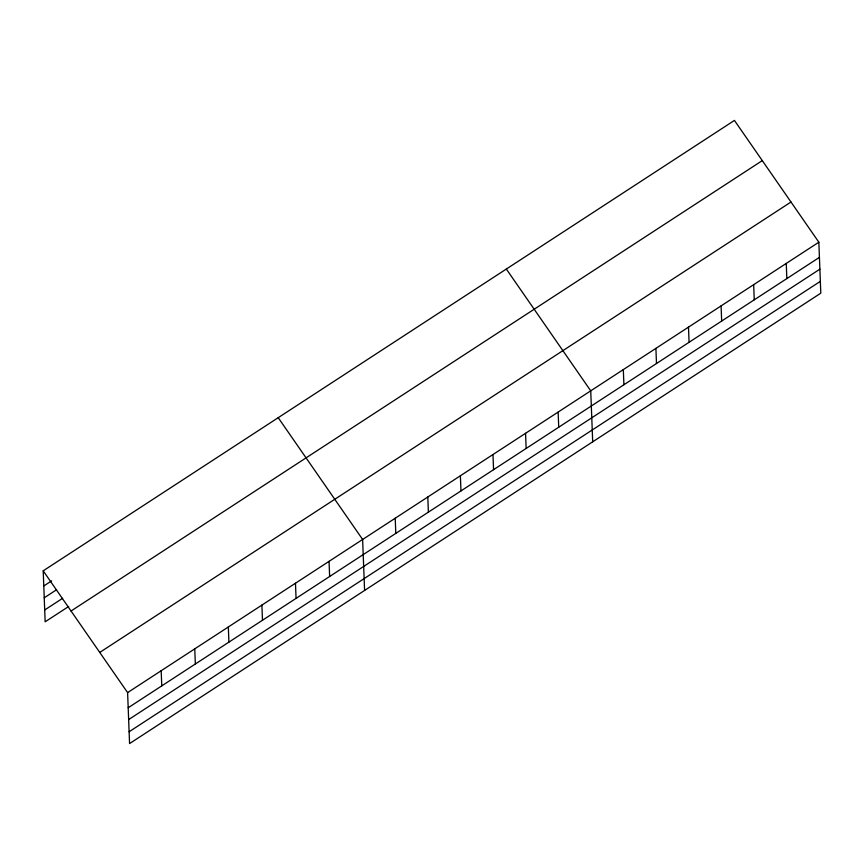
<?xml version="1.0" encoding="UTF-8"?>
<svg xmlns="http://www.w3.org/2000/svg" width="864" height="864" viewBox="0 0 864 864"><rect width="100%" height="100%" fill="white"/><g stroke="black" fill="none" stroke-linecap="round" stroke-linejoin="round"><path stroke-width="1.3" d="M43.2 570.823L734.432 120.42L818.845 242.201L820.8 293.177L129.568 743.58L127.602 692.615L43.2 570.823L45.155 621.799L68.656 606.485M43.783 585.976L51.613 580.867M44.237 597.791L56.549 589.766M44.701 609.973L62.608 598.309M71.053 611.01L762.286 160.607M99.749 652.428L790.992 202.014M127.602 692.615L818.845 242.201M128.185 707.756L819.428 257.353M128.639 719.582L819.882 269.168M129.114 731.765L820.346 281.351M506.326 269.05L590.738 390.841L592.693 441.806M278.219 417.69L362.621 539.471L364.586 590.447M786.251 263.434L786.834 278.586M753.667 284.677L754.25 299.819M721.084 305.91L721.667 321.052M688.489 327.143L689.072 342.284M655.906 348.376L656.489 363.517M623.322 369.608L623.905 384.75M558.144 412.074L558.727 427.216M525.56 433.307L526.144 448.448M492.977 454.54L493.56 469.692M460.382 475.772L460.966 490.925M427.799 497.005L428.382 512.158M395.215 518.238L395.798 533.39M329.054 561.352L329.638 576.493M295.477 583.232L296.06 598.374M261.9 605.102L262.483 620.255M228.334 626.983L228.906 642.125M194.756 648.864L195.34 664.006M161.179 670.734L161.762 685.886"/></g></svg>
